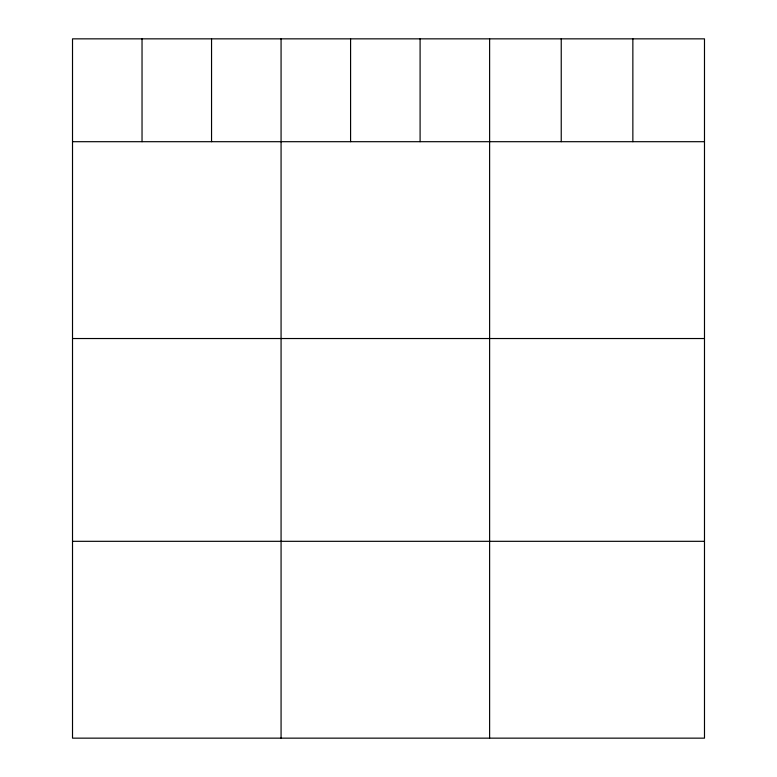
<?xml version="1.0" encoding="UTF-8"?>
<svg xmlns="http://www.w3.org/2000/svg" width="777" height="777" viewBox="0 0 777 777"><rect width="100%" height="100%" fill="white"/><g stroke="black" fill="none" stroke-linecap="round" stroke-linejoin="round"><path stroke-width="1.17" d="M704.486 141.696L704.486 738.15L72.514 738.15L72.514 38.85L704.486 38.85L704.486 141.696L72.514 141.696M72.514 338.529L704.486 338.529M72.514 541.316L704.486 541.316M632.857 38.85L632.857 141.696M561.237 38.85L561.237 141.696M489.617 38.85L489.617 738.15M420.095 38.85L420.095 141.696M350.582 38.85L350.582 141.696M281.07 38.85L281.07 738.15M211.548 38.85L211.548 141.696M142.036 38.85L142.036 141.696"/></g></svg>
